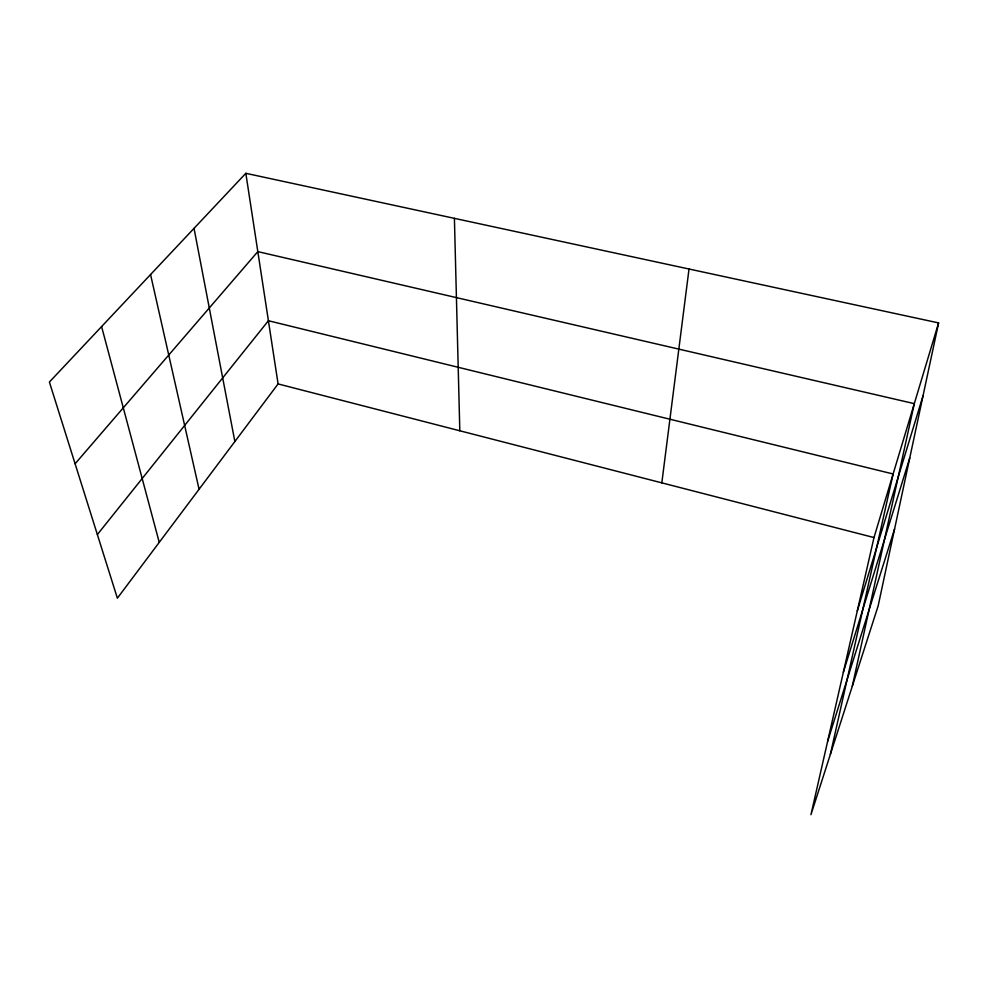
<?xml version="1.0" encoding="UTF-8"?>
<svg xmlns="http://www.w3.org/2000/svg" width="988" height="988" viewBox="0 0 988 988"><rect width="100%" height="100%" fill="white"/><g stroke="black" fill="none" stroke-linecap="round" stroke-linejoin="round"><path stroke-width="1.48" d="M661.824 482.86L689.019 269.02M938.6 322.915L878.147 605.916L810.95 814.692L873.985 537.558L938.6 322.915L245.827 173.308L49.4 382.047L117.374 598.185L278.085 383.924L245.827 173.308M852.311 686.178L914.295 403.647L257.819 251.619L75.1 463.767M830.365 754.375L893.127 473.981L268.403 320.73L97.367 534.545M857.3 610.893L923.014 395.879M843.344 672.297L909.738 458.012M827.648 741.321L894.56 529.025M278.085 383.924L873.985 537.558M101.591 326.596L159.241 542.375M150.559 274.541L199.07 489.282M194.031 228.352L234.872 441.55M454.406 218.348L459.815 430.78"/></g></svg>
